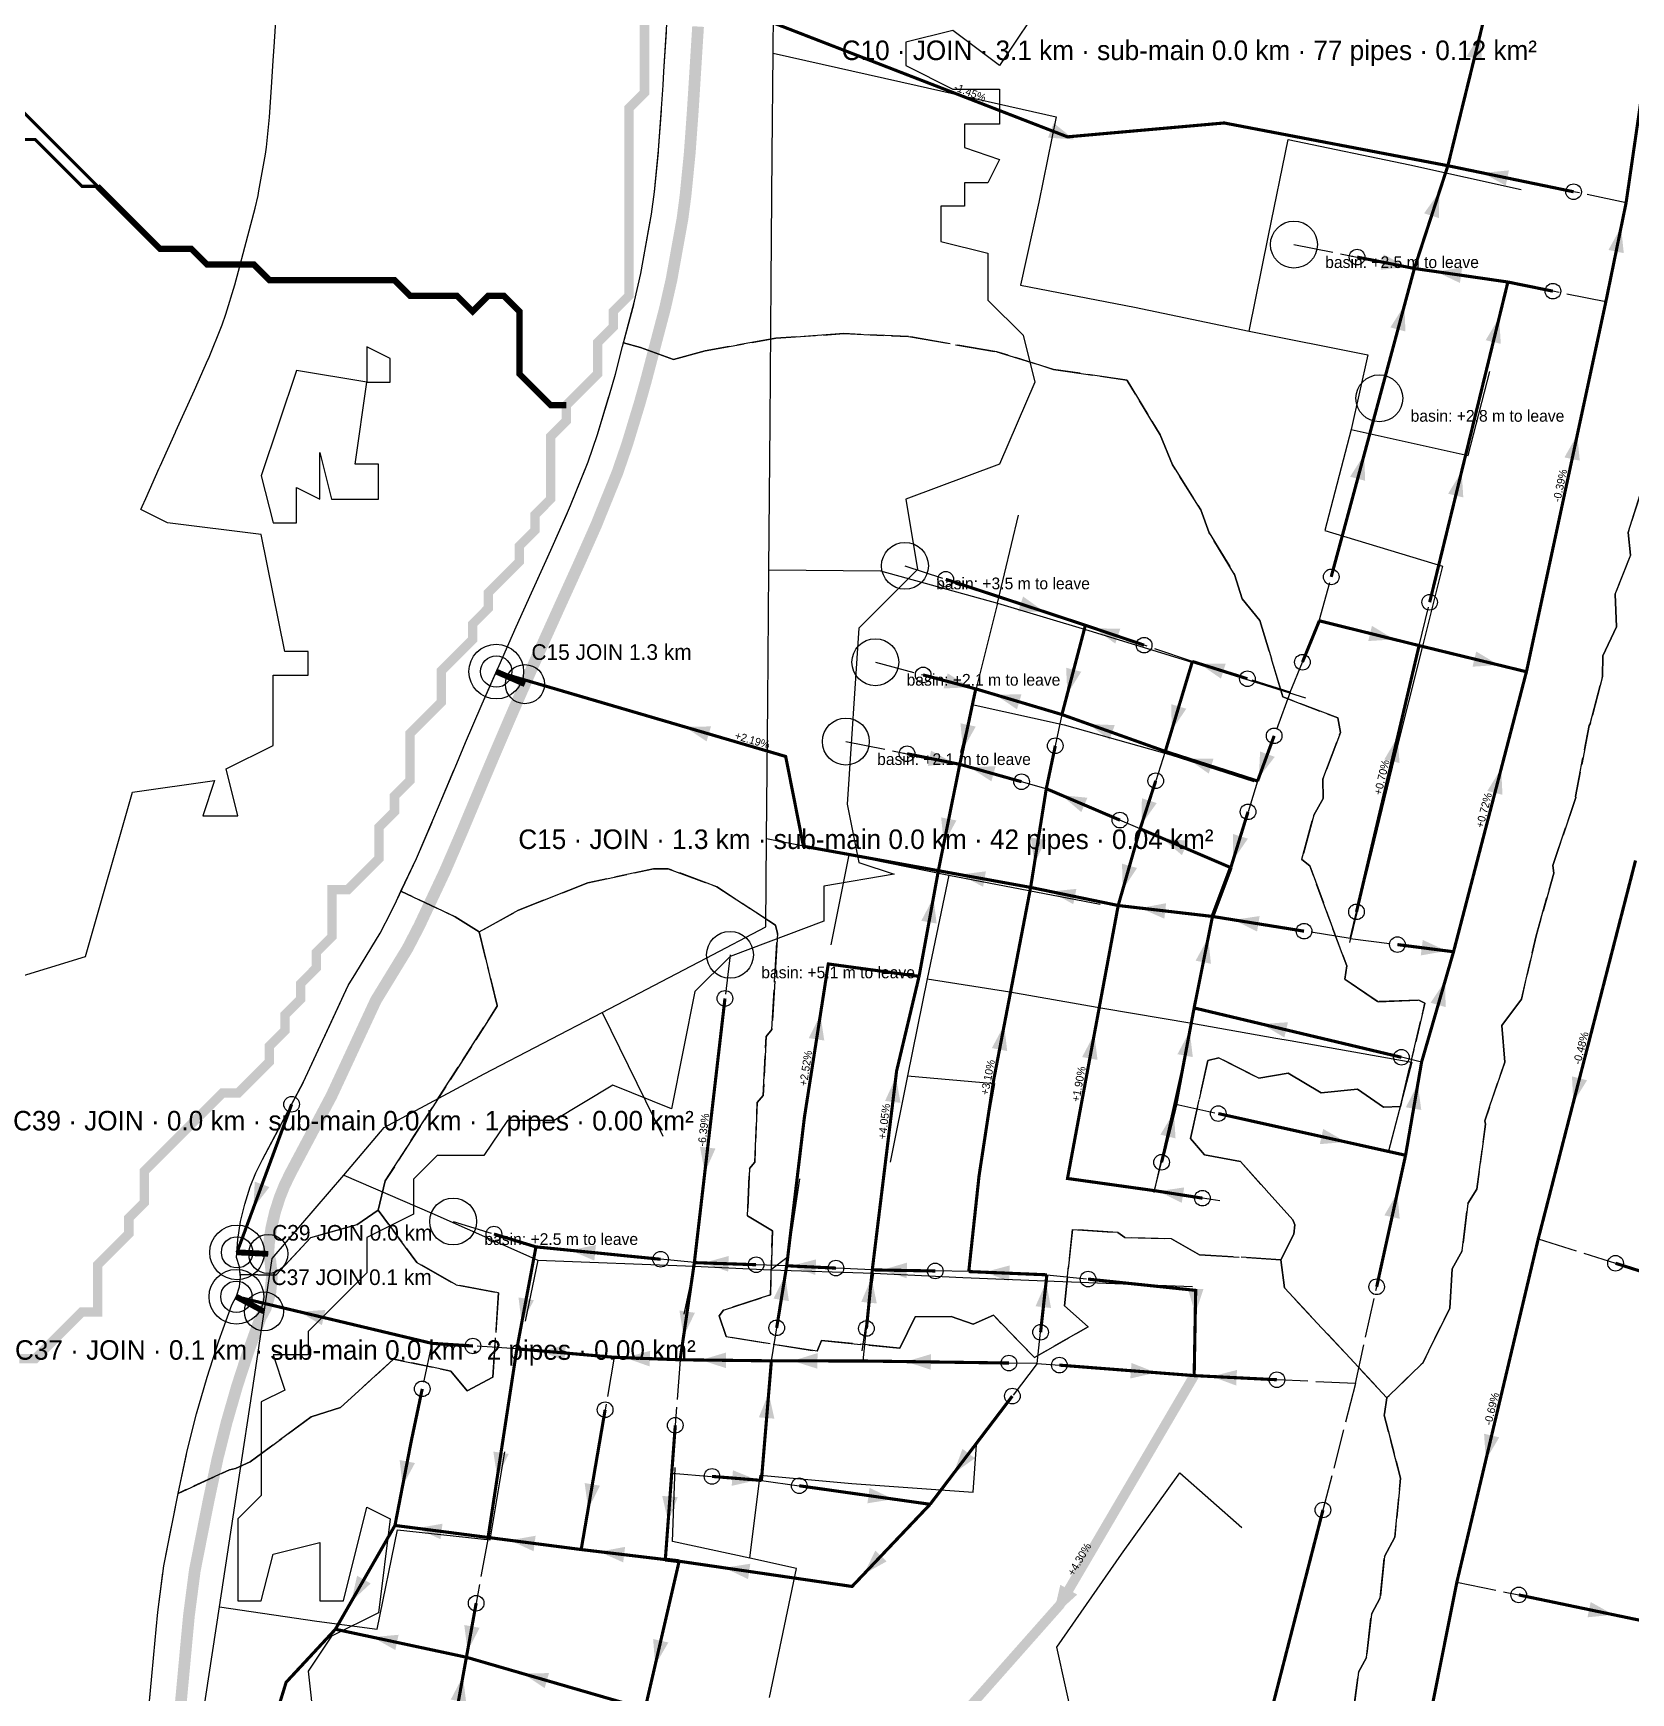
# Model space of a CAD drawing. Header units: metres. Extents: x 442821 to 452274, y 2561971 to 2571293.
# Drawn here: x 449895.4 to 450304.4, y 2568879.5 to 2569304.3 of the extents above; entities that cross this region are included whole.
import ezdxf
from ezdxf.enums import TextEntityAlignment as Align

# ---------------------------------------------------------------- set-up
doc = ezdxf.new("R2010")
doc.units = ezdxf.units.M
doc.header["$LTSCALE"] = 8
doc.linetypes.add('DASHDOT', pattern=[3.556, 2.54, -0.508, 0, -0.508])
doc.linetypes.add('DASHED', pattern=[1.524, 1.27, -0.254])
for name, color, linetype in [('A_ARROWS', 7, 'Continuous'), ('A_BASINS', 1, 'Continuous'), ('A_BUILT_2006', 252, 'Continuous'), ('A_CATCH_LABEL', 7, 'Continuous'), ('A_CATCHMENTS', 7, 'Continuous'), ('A_DROPPED', 1, 'Continuous'), ('A_ENVELOPE', 3, 'Continuous'), ('A_GRADIENT', 8, 'Continuous'), ('A_HEAD_GAP', 8, 'Continuous'), ('A_HEADS', 8, 'Continuous'), ('A_JOIN_LINK', 6, 'Continuous'), ('A_MAIN_PIPE', 5, 'Continuous'), ('A_OUTLET_LABEL', 7, 'Continuous'), ('A_OUTLETS', 7, 'Continuous'), ('A_STREAMS', 5, 'Continuous'), ('A_WADI', 4, 'Continuous')]:
    doc.layers.add(name, color=color, linetype=linetype)

msp = doc.modelspace()

# ---------------------------------------------------------------- linework, layer by layer
at = {"layer": 'A_ARROWS', "color": 3}
for points in [[(450265.87, 2569304.13), (450266.28, 2569297.44), (450262.4, 2569298.39)], [(450161.89, 2569277.12), (450155.2, 2569277.57), (450156.65, 2569281.3)], [(450266.53, 2569268.54), (450273.2, 2569269.2), (450272.39, 2569265.28)], [(450255.38, 2569263.67), (450255.29, 2569256.97), (450251.49, 2569258.21)], [(450301.92, 2569254.69), (450302.6, 2569248.02), (450298.68, 2569248.82)], [(450247.04, 2569244.47), (450240.38, 2569243.76), (450241.16, 2569247.68)], [(450254.6, 2569243.27), (450261.23, 2569244.34), (450260.65, 2569240.38)], [(450246.44, 2569234.66), (450246.71, 2569227.96), (450242.85, 2569229)], [(450270.7, 2569231.48), (450271.12, 2569224.79), (450267.24, 2569225.74)], [(450290.71, 2569201.57), (450291.33, 2569194.89), (450287.41, 2569195.73)], [(450236.14, 2569196.44), (450236.4, 2569189.74), (450232.54, 2569190.78)], [(450261.1, 2569192.18), (450261.52, 2569185.48), (450257.64, 2569186.43)], [(450243.87, 2569149.13), (450237.18, 2569148.73), (450238.14, 2569152.61)], [(450270.58, 2569142.59), (450263.89, 2569142.16), (450264.83, 2569146.05)], [(450244.71, 2569124.19), (450245.19, 2569117.5), (450241.3, 2569118.42)], [(450271.22, 2569116.06), (450271.55, 2569109.36), (450267.68, 2569110.37)], [(450257.23, 2569069.42), (450250.63, 2569068.24), (450251.14, 2569072.21)], [(450256.86, 2569061.73), (450257, 2569055.03), (450253.16, 2569056.14)], [(450249.87, 2569035.35), (450250.76, 2569028.7), (450246.82, 2569029.38)], [(450231.46, 2569020.5), (450224.78, 2569019.94), (450225.65, 2569023.84)], [(449951.78, 2569003.65), (449952.12, 2569010.35), (449955.88, 2569008.96)], [(450244.64, 2569007.54), (450245.22, 2569000.86), (450241.31, 2569001.72)]]:
    msp.add_solid(points, dxfattribs=at)
at = {"layer": 'A_ARROWS', "color": 1}
for points in [[(450154.27, 2569156.22), (450147.57, 2569156.32), (450148.82, 2569160.12)], [(450167, 2569152.01), (450173.7, 2569151.85), (450172.42, 2569148.06)], [(450160.15, 2569135.18), (450159.84, 2569141.88), (450163.71, 2569140.86)], [(450193.97, 2569142.92), (450200.68, 2569142.91), (450199.48, 2569139.1)], [(450135.18, 2569136.88), (450128.48, 2569136.59), (450129.51, 2569140.46)], [(450141.69, 2569134.99), (450148.4, 2569135.08), (450147.26, 2569131.25)], [(450186.85, 2569125.85), (450186.78, 2569132.55), (450190.61, 2569131.4)], [(450062.22, 2569126.75), (450068.92, 2569126.87), (450067.79, 2569123.03)], [(450133.42, 2569120.98), (450132.79, 2569127.66), (450136.7, 2569126.83)], [(450165.58, 2569127.48), (450172.28, 2569127.21), (450170.94, 2569123.44)], [(450131.13, 2569117.47), (450124.46, 2569116.76), (450125.25, 2569120.68)], [(450209.17, 2569113.76), (450209.5, 2569120.45), (450213.25, 2569119.08)], [(450135.08, 2569116.47), (450141.79, 2569116.66), (450140.7, 2569112.81)], [(450190.87, 2569118.66), (450197.57, 2569118.6), (450196.35, 2569114.79)], [(450158.62, 2569109.28), (450165.29, 2569108.61), (450163.72, 2569104.93)], [(450179.15, 2569101.78), (450179.23, 2569108.49), (450183.03, 2569107.25)], [(450128.53, 2569096.91), (450127.84, 2569103.58), (450131.76, 2569102.79)], [(450151.73, 2569091.82), (450150.75, 2569098.45), (450154.7, 2569097.82)], [(450184.39, 2569098.27), (450191.06, 2569097.59), (450189.49, 2569093.91)], [(450202.58, 2569092.62), (450202.56, 2569099.33), (450206.38, 2569098.15)], [(450132.64, 2569088.94), (450139.3, 2569089.77), (450138.58, 2569085.83)], [(450174.32, 2569085.04), (450174.15, 2569091.74), (450178, 2569090.64)], [(450155.8, 2569084.62), (450162.47, 2569085.28), (450161.67, 2569081.36)], [(450125.87, 2569083.06), (450126.69, 2569076.41), (450122.76, 2569077.12)], [(450178.85, 2569080.37), (450185.44, 2569081.62), (450184.98, 2569077.65)], [(450202.73, 2569077.36), (450209.37, 2569078.32), (450208.73, 2569074.37)], [(450196.21, 2569072.79), (450196.91, 2569066.12), (450192.99, 2569066.9)], [(450096.93, 2569053.1), (450097.92, 2569046.47), (450093.97, 2569047.08)], [(450143.99, 2569050.44), (450144.75, 2569043.78), (450140.82, 2569044.53)], [(450167.07, 2569048.16), (450167.87, 2569041.51), (450163.93, 2569042.24)], [(450191.49, 2569048.89), (450192.27, 2569042.23), (450188.34, 2569042.97)], [(450209.94, 2569050.68), (450216.63, 2569051.15), (450215.71, 2569047.26)], [(450116.25, 2569037.11), (450117.46, 2569030.51), (450113.49, 2569031)], [(450289.68, 2569030.6), (450289.34, 2569037.29), (450293.21, 2569036.3)], [(450187.45, 2569028.11), (450187.85, 2569021.42), (450183.97, 2569022.38)], [(450183.42, 2569007.89), (450190.06, 2569008.87), (450189.44, 2569004.92)], [(450089.34, 2568988.76), (450095.83, 2568990.45), (450095.64, 2568986.46)], [(450112.65, 2568987.72), (450119.09, 2568989.61), (450119.02, 2568985.61)], [(450138.91, 2568987.17), (450145.39, 2568988.9), (450145.23, 2568984.9)], [(450087.91, 2568986.41), (450088.87, 2568979.78), (450084.92, 2568980.41)], [(450110.01, 2568985.74), (450111.37, 2568979.17), (450107.39, 2568979.57)], [(450154.7, 2568984.59), (450155.99, 2568978.01), (450152.01, 2568978.45)], [(449963.54, 2568977.04), (449970.22, 2568977.5), (449969.3, 2568973.61)], [(450267.3, 2568939.13), (450266.83, 2568945.82), (450270.72, 2568944.9)], [(450299.99, 2568899.48), (450293.31, 2568898.84), (450294.13, 2568902.75)]]:
    msp.add_solid(points, dxfattribs=at)
at = {"layer": 'A_ARROWS', "color": 2}
for points in [[(450067.34, 2569012.7), (450066.09, 2569019.28), (450070.06, 2569018.82)], [(450032.9, 2568992.78), (450039.46, 2568994.13), (450039.07, 2568990.15)], [(450066.99, 2568989.54), (450073.45, 2568991.32), (450073.31, 2568987.32)], [(450020.44, 2568974.07), (450019.65, 2568980.72), (450023.59, 2568979.99)], [(450192.9, 2568976.51), (450191.01, 2568982.94), (450195.01, 2568982.87)], [(450061.9, 2568970.74), (450060.84, 2568977.36), (450064.8, 2568976.78)], [(450025.2, 2568967.04), (450031.75, 2568968.48), (450031.4, 2568964.49)], [(450046.88, 2568965.29), (450053.36, 2568967.04), (450053.2, 2568963.05)], [(450066.36, 2568964.69), (450072.79, 2568966.61), (450072.74, 2568962.61)], [(450089.79, 2568964.47), (450096.19, 2568966.46), (450096.18, 2568962.46)], [(450118.82, 2568964.29), (450125.24, 2568966.2), (450125.19, 2568962.2)], [(450182.81, 2568961.46), (450176.27, 2568959.96), (450176.58, 2568963.95)], [(450197.09, 2568960.47), (450203.58, 2568962.15), (450203.38, 2568958.16)], [(450083.69, 2568956.22), (450085.15, 2568949.68), (450081.17, 2568950.01)], [(450014.2, 2568934.63), (450013.19, 2568941.26), (450017.14, 2568940.66)], [(450131.02, 2568935.65), (450133.3, 2568941.96), (450136.48, 2568939.54)], [(449989.96, 2568932.43), (449989.21, 2568939.09), (449993.14, 2568938.33)], [(450037.47, 2568926.55), (450036.58, 2568933.2), (450040.52, 2568932.52)], [(450080.76, 2568933.96), (450074.22, 2568932.48), (450074.54, 2568936.47)], [(450057.95, 2568923.37), (450056.43, 2568929.9), (450060.42, 2568929.61)], [(450115.58, 2568929.09), (450108.96, 2568928.01), (450109.52, 2568931.97)], [(449993.58, 2568921.63), (450000.18, 2568922.79), (449999.67, 2568918.83)], [(450017.42, 2568918.55), (450024.02, 2568919.71), (450023.51, 2568915.74)], [(450040.33, 2568915.63), (450046.93, 2568916.86), (450046.45, 2568912.89)], [(450108.04, 2568909.89), (450111, 2568915.9), (450113.9, 2568913.15)], [(450072.37, 2568911.5), (450078.99, 2568912.55), (450078.41, 2568908.6)], [(449976.87, 2568902.94), (449978.32, 2568909.48), (449981.79, 2568907.49)], [(450156.47, 2568899), (450158.35, 2568907.16), (450162.67, 2568904.64)], [(449982.27, 2568893.75), (449988.94, 2568894.36), (449988.11, 2568890.45)], [(450006.59, 2568890.2), (450005.76, 2568896.86), (450009.7, 2568896.14)], [(450054.62, 2568886.59), (450054.11, 2568893.28), (450058.01, 2568892.38)], [(450005.41, 2568883.72), (450006.24, 2568877.06), (450002.3, 2568877.78)], [(450020.75, 2568884.42), (450027.45, 2568884.56), (450026.34, 2568880.72)]]:
    msp.add_solid(points, dxfattribs=at)
at = {"layer": 'A_BASINS', "color": 1}
for centre in [(450218.16, 2569250.2), (450240.03, 2569210.86), (450118.57, 2569167.97), (450111, 2569143.3), (450103.45, 2569122.99), (450073.79, 2569068.41), (450002.9, 2569000.14)]:
    msp.add_circle(centre, 6, dxfattribs=at)
at = {"layer": 'A_BUILT_2006', "color": 252}
for points in [[(450084.82, 2569299.19), (450085, 2569320.81)], [(450084.61, 2569273.26), (450084.82, 2569299.19)], [(450084.82, 2569299.19), (450121.74, 2569290.94)], [(450121.74, 2569290.94), (450157.28, 2569282.86)], [(450157.28, 2569282.86), (450152.84, 2569261.02)], [(450211.68, 2569252.53), (450216.71, 2569277.13)], [(450216.71, 2569277.13), (450247.87, 2569270.64)], [(450084.33, 2569240.57), (450084.61, 2569273.26)], [(450247.87, 2569270.64), (450276.3, 2569264.28)], [(450152.84, 2569261.02), (450148.17, 2569239.82)], [(450206.7, 2569228.06), (450211.68, 2569252.53)], [(450084.04, 2569204.72), (450084.33, 2569240.57)], [(450148.17, 2569239.82), (450177.34, 2569234.17)], [(450177.34, 2569234.17), (450206.7, 2569228.06)], [(450206.7, 2569228.06), (450237.06, 2569221.97)], [(450237.06, 2569221.97), (450232.83, 2569202.83)], [(450262.79, 2569196.24), (450268.31, 2569217.71)], [(450083.72, 2569166.92), (450084.04, 2569204.72)], [(450232.83, 2569202.83), (450226.07, 2569177.03)], [(450232.83, 2569202.83), (450262.79, 2569196.24)], [(450142.31, 2569158.46), (450147.63, 2569180.93)], [(450226.07, 2569177.03), (450256.17, 2569167.93)], [(450083.44, 2569133.15), (450083.72, 2569166.92)], [(450083.72, 2569166.92), (450112.3, 2569166.69)], [(450112.3, 2569166.69), (450142.31, 2569158.46)], [(450256.17, 2569167.93), (450250.99, 2569147.1)], [(450142.31, 2569158.46), (450135.76, 2569132.46)], [(450142.31, 2569158.46), (450165.66, 2569151.44)], [(450165.66, 2569151.44), (450189.51, 2569144.09)], [(450250.99, 2569147.1), (450243.88, 2569118.93)], [(450189.51, 2569144.09), (450221.13, 2569134.18)], [(450083.15, 2569098.15), (450083.44, 2569133.15)], [(450135.76, 2569132.46), (450132.76, 2569120.19)], [(450135.76, 2569132.46), (450159.36, 2569127.29)], [(450159.36, 2569127.29), (450186.62, 2569119.62)], [(450186.62, 2569119.62), (450207.92, 2569112.75)], [(450243.88, 2569118.93), (450238.2, 2569095.3)], [(450082.96, 2569075.55), (450083.15, 2569098.15)], [(450083.15, 2569098.15), (450104.21, 2569093.99)], [(450104.21, 2569093.99), (450099.61, 2569070.95)], [(450104.21, 2569093.99), (450129.77, 2569088.83)], [(450238.2, 2569095.3), (450232.35, 2569071.56)], [(450129.77, 2569088.83), (450124.25, 2569062.27)], [(450129.77, 2569088.83), (450168.57, 2569081.38)], [(450067.67, 2569067.54), (450082.96, 2569075.55)], [(450041.09, 2569053.62), (450067.67, 2569067.54)], [(450124.25, 2569062.27), (450119.24, 2569037.45)], [(450124.25, 2569062.27), (450145.45, 2569058.89)], [(450145.45, 2569058.89), (450169.21, 2569054.78)], [(450010.83, 2569037.91), (450041.09, 2569053.62)], [(450041.09, 2569053.62), (450056.55, 2569022.03)], [(450169.21, 2569054.78), (450192.05, 2569050.91)], [(450192.05, 2569050.91), (450187.12, 2569029.03)], [(450192.05, 2569050.91), (450213.51, 2569047.08), (450217.2, 2569046.44)], [(450217.2, 2569046.44), (450248.32, 2569040.97)], [(450248.32, 2569040.97), (450242.35, 2569018.13)], [(449985.29, 2569024.17), (450010.83, 2569037.91)], [(450119.24, 2569037.45), (450114.79, 2569015.3)], [(450119.24, 2569037.45), (450141.52, 2569035.46)], [(450141.52, 2569035.46), (450137.63, 2569013.58)], [(450187.12, 2569029.03), (450182.32, 2569007.56)], [(449974.89, 2569012.01), (449985.29, 2569024.17)], [(449956.61, 2568990.64), (449974.89, 2569012.01)], [(449974.89, 2569012.01), (449997.41, 2569002.25)], [(450088.7, 2568991.21), (450091.64, 2569011.07)], [(449997.41, 2569002.25), (450024.63, 2568990.29)], [(449952.11, 2568960.98), (449956.61, 2568990.64)], [(450024.63, 2568990.29), (450021.37, 2568974.6)], [(450024.63, 2568990.29), (450064.6, 2568988.7)], [(450064.6, 2568988.7), (450061.94, 2568976.41)], [(450064.6, 2568988.7), (450084.17, 2568987.76)], [(450084.17, 2568987.76), (450088.7, 2568991.21)], [(450084.17, 2568987.76), (450110.5, 2568986.88)], [(450110.5, 2568986.88), (450107.57, 2568967.07)], [(450110.5, 2568986.88), (450133.42, 2568985.85)], [(450133.42, 2568985.85), (450154.54, 2568984.96)], [(450154.54, 2568984.96), (450192.22, 2568983.54)], [(449947.61, 2568931.32), (449952.11, 2568960.98)], [(450012.39, 2568918.65), (450016.18, 2568941.15)], [(450136.03, 2568930.89), (450136.92, 2568942.96)], [(450059.03, 2568918.27), (450059.77, 2568937.15)], [(450078.88, 2568913.94), (450081.49, 2568935.21)], [(450081.49, 2568935.21), (450105.01, 2568933.12)], [(450105.01, 2568933.12), (450136.03, 2568930.89)], [(450174.04, 2568915.03), (450188.99, 2568935.78)], [(450188.99, 2568935.78), (450204.85, 2568921.78)], [(449943.09, 2568901.51), (449947.61, 2568931.32)], [(449983.49, 2568895.8), (449988.64, 2568921.2)], [(449988.64, 2568921.2), (450012.39, 2568918.65)], [(450078.88, 2568913.94), (450059.03, 2568918.27)], [(450090.78, 2568911.35), (450078.88, 2568913.94)], [(450083.94, 2568878.29), (450090.78, 2568911.35)], [(450157.47, 2568891.16), (450174.04, 2568915.03)], [(449937.84, 2568866.9), (449943.09, 2568901.51)], [(449943.09, 2568901.51), (449967.97, 2568897.82)], [(449967.97, 2568897.82), (449983.49, 2568895.8)], [(450162.04, 2568870.39), (450157.47, 2568891.16)]]:
    msp.add_lwpolyline(points, dxfattribs=at)
at = {"layer": 'A_CATCHMENTS', "color": 3, "linetype": 'DASHED'}
msp.add_lwpolyline([(450307.75, 2569189.02), (450303.69, 2569176.54), (450304.33, 2569170.69), (450300.38, 2569160.74), (450300.75, 2569152.4), (450297.24, 2569144.91), (450297.12, 2569139.61), (450294.04, 2569127.51), (450293.74, 2569127.11), (450290.25, 2569108.89), (450290.3, 2569108.7), (450284.46, 2569091.26), (450284.71, 2569089.32), (450280.17, 2569073.29), (450280.15, 2569073.25), (450276.38, 2569057.06), (450271.41, 2569050.29), (450272.12, 2569040.96), (450267.02, 2569025.89), (450267.24, 2569025.02), (450264.97, 2569008.4), (450262.69, 2569004.77), (450261.24, 2568992.64), (450258.65, 2568988.01), (450258.03, 2568977.93), (450251.21, 2568964.08), (450241.95, 2568955.01), (450215.75, 2568983.16), (450214.78, 2568990.35), (450218.12, 2568996.91), (450218.41, 2568999.33), (450217.9, 2569000.6), (450204.44, 2569015.5), (450195.23, 2569017.23), (450191.68, 2569021.37), (450196.14, 2569041.39), (450198.91, 2569042.03), (450209.19, 2569036.84), (450216.67, 2569038.11), (450225.13, 2569033.07), (450234.39, 2569034.06), (450241.09, 2569029.42), (450245.4, 2569029.61), (450251.69, 2569056), (450250.12, 2569056.78), (450239.71, 2569056.41), (450231.17, 2569062.18), (450231.66, 2569065.55), (450222.22, 2569091.21), (450220.21, 2569092.8), (450220.2, 2569092.92), (450223.22, 2569104.12), (450225.61, 2569108.39), (450225.52, 2569113.33), (450230.04, 2569125.33), (450229.37, 2569129.03), (450215.32, 2569134.42), (450209.45, 2569153.94), (450204.93, 2569159.56), (450202.94, 2569165.79), (450196.44, 2569176.46), (450194.29, 2569182.33), (450187.06, 2569193.83), (450183.91, 2569201.48), (450175.49, 2569215.44), (450175.47, 2569215.5), (450156.61, 2569218.25), (450142.13, 2569222.74), (450119.5, 2569226.66), (450102.91, 2569227.42), (450085.56, 2569226.21), (450067.45, 2569223.01), (450059.28, 2569220.78), (450050.9, 2569223.88), (450046.55, 2569225.07), (450046.55, 2569225.07), (450049.35, 2569235.7), (450050.96, 2569242.78), (450051.57, 2569246.16), (450053.71, 2569257.97), (450054.46, 2569263.73), (450055.51, 2569274.35), (450056.28, 2569285.03), (450056.65, 2569291), (450056.87, 2569294.53), (450057.63, 2569306.5)], dxfattribs=at)
at = {"layer": 'A_CATCHMENTS', "color": 1, "linetype": 'DASHED'}
for points in [[(450096.14, 2568966.92), (450072.77, 2568970.68), (450071.01, 2568975.99), (450072.16, 2568977.44), (450084.12, 2568981.34), (450084.68, 2568997.76), (450078.29, 2569001.57), (450078.76, 2569013.69), (450080.11, 2569015.33), (450080.78, 2569030.58), (450082.28, 2569032.4), (450083.03, 2569047.46), (450084.51, 2569049.27), (450085.92, 2569073.87), (450085.4, 2569076.01), (450070.43, 2569085.82), (450057.94, 2569090.45), (450054.16, 2569090.41), (450037.4, 2569086.83), (450019.63, 2569079.84), (450009.56, 2569074.25), (450003.41, 2569078.12), (449989.55, 2569084.67), (449993.5, 2569093.08), (449997.75, 2569102.89), (449999.17, 2569106.29), (450003.81, 2569117.35), (450006.09, 2569122.73), (450010.34, 2569132.63), (450014.65, 2569142.5), (450015.59, 2569144.61), (450019.03, 2569152.35), (450022.95, 2569161.04), (450027.91, 2569171.95), (450032.2, 2569181.63), (450032.94, 2569183.45), (450037.44, 2569194.57), (450039.85, 2569201.56), (450042.95, 2569211.77), (450044.44, 2569217.06), (450046.3, 2569224.09), (450046.55, 2569225.07), (450050.9, 2569223.88), (450059.28, 2569220.78), (450067.45, 2569223.01), (450085.56, 2569226.21), (450102.91, 2569227.42), (450119.5, 2569226.66), (450142.13, 2569222.74), (450156.61, 2569218.25), (450175.47, 2569215.5), (450175.49, 2569215.44), (450183.91, 2569201.48), (450187.06, 2569193.83), (450194.29, 2569182.33), (450196.44, 2569176.46), (450202.94, 2569165.79), (450204.93, 2569159.56), (450209.45, 2569153.94), (450215.32, 2569134.42), (450229.37, 2569129.03), (450230.04, 2569125.33), (450225.52, 2569113.33), (450225.61, 2569108.39), (450223.22, 2569104.12), (450220.2, 2569092.92), (450220.21, 2569092.8), (450222.22, 2569091.21), (450231.66, 2569065.55), (450231.17, 2569062.18), (450239.71, 2569056.41), (450250.12, 2569056.78), (450251.69, 2569056), (450245.4, 2569029.61), (450241.09, 2569029.42), (450234.39, 2569034.06), (450225.13, 2569033.07), (450216.67, 2569038.11), (450209.19, 2569036.84), (450198.91, 2569042.03), (450196.14, 2569041.39), (450191.68, 2569021.37), (450195.23, 2569017.23), (450204.44, 2569015.5), (450217.9, 2569000.6), (450218.41, 2568999.33), (450218.12, 2568996.91), (450214.78, 2568990.35), (450193.96, 2568991.65), (450186.82, 2568995.74), (450174.86, 2568996.04), (450173.11, 2568997.36), (450161.45, 2568998.11), (450159.4, 2568978.56), (450165.45, 2568973.17), (450151.72, 2568965.3), (450141.21, 2568976.13), (450136.01, 2568973.85), (450130.42, 2568975.87), (450121.15, 2568975.78), (450117.27, 2568967.71), (450097.21, 2568969.7), (450096.14, 2568966.92)], [(449966.47, 2568996.04), (449978.24, 2568999.31), (449983.72, 2569003.05), (449993.58, 2568989.67), (450003.69, 2568983.92), (450014.49, 2568981.89), (450013.1, 2568960.26), (450006.54, 2568956.83), (450002.28, 2568961.86), (449987.68, 2568964.93), (449974.07, 2568952.54), (449966.52, 2568950.11), (449950.91, 2568938.61), (449947.15, 2568936.96), (449945.67, 2568936.6), (449932.51, 2568930.56), (449934.83, 2568941.41), (449937.22, 2568950.89), (449939.16, 2568957.63), (449939.92, 2568960.29), (449942.95, 2568969.59), (449946.28, 2568978.78), (449947.48, 2568981.02), (449948.22, 2568983.46), (449948.47, 2568985.99), (449948.41, 2568986.55), (449957.54, 2568986.42), (449966.47, 2568996.04)]]:
    msp.add_lwpolyline(points, close=True, dxfattribs=at)
msp.add_lwpolyline([(450233.18, 2568873.27), (450234.67, 2568884.81), (450236.73, 2568888.53), (450237.99, 2568899.62), (450240.27, 2568903.8), (450241.31, 2568914.43), (450243.97, 2568919.38), (450245.48, 2568934.49), (450241.24, 2568950.6), (450241.38, 2568950.93), (450241.95, 2568955.01), (450251.21, 2568964.08), (450258.03, 2568977.93), (450258.65, 2568988.01), (450261.24, 2568992.64), (450262.69, 2569004.77), (450264.97, 2569008.4), (450267.24, 2569025.02), (450267.02, 2569025.89), (450272.12, 2569040.96), (450271.41, 2569050.29), (450276.38, 2569057.06), (450280.15, 2569073.25), (450280.17, 2569073.29), (450284.71, 2569089.32), (450284.46, 2569091.26), (450290.3, 2569108.7), (450290.25, 2569108.89), (450293.74, 2569127.11), (450294.04, 2569127.51), (450297.12, 2569139.61), (450297.24, 2569144.91), (450300.75, 2569152.4), (450300.38, 2569160.74), (450304.33, 2569170.69), (450303.69, 2569176.54), (450307.75, 2569189.02)], dxfattribs=at)
at = {"layer": 'A_CATCHMENTS', "color": 2, "linetype": 'DASHED'}
msp.add_lwpolyline([(449924.69, 2568871.85), (449925.8, 2568883.8), (449926.65, 2568892.98), (449926.9, 2568895.74), (449927.31, 2568900.15), (449928.86, 2568912.05), (449932.42, 2568930.12), (449932.51, 2568930.56), (449945.67, 2568936.6), (449947.15, 2568936.96), (449950.91, 2568938.61), (449966.52, 2568950.11), (449974.07, 2568952.54), (449987.68, 2568964.93), (450002.28, 2568961.86), (450006.54, 2568956.83), (450013.1, 2568960.26), (450014.49, 2568981.89), (450003.69, 2568983.92), (449993.58, 2568989.67), (449983.72, 2569003.05), (449985.53, 2569010.53), (450014.18, 2569055.23), (450014.16, 2569055.44), (450009.56, 2569074.25), (450019.63, 2569079.84), (450037.4, 2569086.83), (450054.16, 2569090.41), (450057.94, 2569090.45), (450070.43, 2569085.82), (450085.4, 2569076.01), (450085.92, 2569073.87), (450084.51, 2569049.27), (450083.03, 2569047.46), (450082.28, 2569032.4), (450080.78, 2569030.58), (450080.11, 2569015.33), (450078.76, 2569013.69), (450078.29, 2569001.57), (450084.68, 2568997.76), (450084.12, 2568981.34), (450072.16, 2568977.44), (450071.01, 2568975.99), (450072.77, 2568970.68), (450096.14, 2568966.92), (450097.21, 2568969.7), (450117.27, 2568967.71), (450121.15, 2568975.78), (450130.42, 2568975.87), (450136.01, 2568973.85), (450141.21, 2568976.13), (450151.72, 2568965.3), (450165.45, 2568973.17), (450159.4, 2568978.56), (450161.45, 2568998.11), (450173.11, 2568997.36), (450174.86, 2568996.04), (450186.82, 2568995.74), (450193.96, 2568991.65), (450214.78, 2568990.35), (450215.75, 2568983.16), (450241.95, 2568955.01), (450241.38, 2568950.93), (450241.24, 2568950.6), (450245.48, 2568934.49), (450243.97, 2568919.38), (450241.31, 2568914.43), (450240.27, 2568903.8), (450237.99, 2568899.62), (450236.73, 2568888.53), (450234.67, 2568884.81), (450233.18, 2568873.27)], dxfattribs=at)
at = {"layer": 'A_CATCHMENTS', "color": 3, "linetype": 'DASHED'}
msp.add_lwpolyline([(450003.41, 2569078.12), (450009.56, 2569074.25), (450014.16, 2569055.44), (450014.18, 2569055.23), (449985.53, 2569010.53), (449983.72, 2569003.05), (449978.24, 2568999.31), (449966.47, 2568996.04), (449957.54, 2568986.42), (449948.41, 2568986.55), (449948.22, 2568988.52), (449947.48, 2568990.96), (449947.82, 2568995.55), (449948.51, 2569000.11), (449949.57, 2569004.6), (449950.97, 2569008.99), (449952.41, 2569012.57), (449954.08, 2569016.04), (449964.6, 2569035.87), (449976.05, 2569060.53), (449977.99, 2569063.7), (449984.24, 2569073.94), (449987.08, 2569079.4), (449988.4, 2569082.22), (449989.55, 2569084.67), (450003.41, 2569078.12)], close=True, dxfattribs=at)
at = {"layer": 'A_DROPPED', "color": 1, "const_width": 1}
for points in [[(450201.99, 2569090.73), (450197.3, 2569078.23)], [(450057.23, 2568913.61), (450060.76, 2568913.19)]]:
    msp.add_lwpolyline(points, dxfattribs=at)
at = {"layer": 'A_ENVELOPE', "color": 3}
msp.add_lwpolyline([(449924.69, 2568871.85), (449925.8, 2568883.8), (449926.65, 2568892.98), (449926.9, 2568895.74), (449927.31, 2568900.15), (449928.86, 2568912.05), (449932.42, 2568930.12), (449934.83, 2568941.41), (449937.22, 2568950.89), (449939.16, 2568957.63), (449939.92, 2568960.29), (449942.95, 2568969.59), (449946.28, 2568978.78), (449947.48, 2568981.02), (449948.22, 2568983.46), (449948.47, 2568985.99), (449948.22, 2568988.52), (449947.48, 2568990.96), (449947.82, 2568995.55), (449948.51, 2569000.11), (449949.57, 2569004.6), (449950.97, 2569008.99), (449952.41, 2569012.57), (449954.08, 2569016.04), (449964.6, 2569035.87), (449976.05, 2569060.53), (449977.99, 2569063.7), (449984.24, 2569073.94), (449987.08, 2569079.4), (449988.4, 2569082.22), (449993.5, 2569093.08), (449997.75, 2569102.89), (449999.17, 2569106.29), (450003.81, 2569117.35), (450006.09, 2569122.73), (450010.34, 2569132.63), (450014.65, 2569142.5), (450015.59, 2569144.61), (450019.03, 2569152.35), (450022.95, 2569161.04), (450027.91, 2569171.95), (450032.2, 2569181.63), (450032.94, 2569183.45), (450037.44, 2569194.57), (450039.85, 2569201.56), (450042.95, 2569211.77), (450044.44, 2569217.06), (450046.3, 2569224.09), (450049.35, 2569235.7), (450050.96, 2569242.78), (450051.57, 2569246.16), (450053.71, 2569257.97), (450054.46, 2569263.73), (450055.51, 2569274.35), (450056.28, 2569285.03), (450056.65, 2569291), (450056.87, 2569294.53), (450057.63, 2569306.5)], dxfattribs=at)
at = {"layer": 'A_HEAD_GAP', "color": 8, "linetype": 'DASHED'}
for points in [[(450303.2, 2569260.93), (450289.76, 2569263.72)], [(450218.16, 2569250.2), (450234.32, 2569247)], [(450298, 2569235.52), (450284.45, 2569238.28)], [(450118.57, 2569167.97), (450129.02, 2569164.53)], [(450224.66, 2569153.9), (450227.7, 2569165.15)], [(450250.2, 2569147.56), (450252.91, 2569158.65)], [(450192.16, 2569143.49), (450179.81, 2569147.67)], [(450111, 2569143.3), (450123.24, 2569140.05)], [(450217.2, 2569135.64), (450220.34, 2569143.31)], [(450217.2, 2569135.64), (450206.24, 2569139.07)], [(450217.2, 2569135.64), (450213.1, 2569124.46)], [(450158.76, 2569129.91), (450157.07, 2569121.92)], [(450103.45, 2569122.99), (450119.11, 2569119.87)], [(450185.23, 2569120.47), (450182.78, 2569112.95)], [(450154.76, 2569110.93), (450148.43, 2569112.71)], [(450208.85, 2569112.88), (450206.41, 2569105.01)], [(450178.79, 2569100.67), (450173.62, 2569102.88)], [(450232.58, 2569072.57), (450234.18, 2569079.41)], [(450232.58, 2569072.57), (450220.75, 2569074.46)], [(450232.58, 2569072.57), (450244.64, 2569071.03)], [(450073.79, 2569068.41), (450072.5, 2569057.24)], [(450250.84, 2569040.95), (450245.67, 2569042.18)], [(450187.96, 2569030.19), (450198.79, 2569027.77)], [(450182.48, 2569008.04), (450184.27, 2569015.3)], [(450199.19, 2569005.42), (450194.72, 2569006.12)], [(450002.9, 2569000.14), (450013.36, 2568996.94)], [(450280.72, 2568995.75), (450300.49, 2568989.46)], [(450064.66, 2568989.62), (450056.03, 2568990.48)], [(450088.3, 2568988.82), (450080.47, 2568989.08)], [(450110.21, 2568987.76), (450100.9, 2568988.21)], [(450134.91, 2568987.33), (450126.32, 2568987.48)], [(450154.91, 2568986.5), (450165.45, 2568985.4)], [(450233.9, 2568958.64), (450239.34, 2568983.43)], [(450084.38, 2568964.48), (450085.74, 2568972.93)], [(450107.9, 2568964.44), (450108.72, 2568972.76)], [(450152.42, 2568963.82), (450153.3, 2568971.79)], [(449997.45, 2568968.96), (449995, 2568957.31)], [(450019.22, 2568967.56), (450007.97, 2568968.28)], [(450044.12, 2568965.39), (450041.82, 2568951.96)], [(450061.02, 2568964.75), (450059.78, 2568947.98)], [(450152.42, 2568963.82), (450145.2, 2568963.92)], [(450152.42, 2568963.82), (450146.07, 2568955.46)], [(450152.42, 2568963.82), (450158.11, 2568963.38)], [(450233.9, 2568958.64), (450213.79, 2568959.64)], [(450233.9, 2568958.64), (450225.59, 2568926.3)], [(450058.91, 2568935.72), (450069.18, 2568934.9)], [(450081.83, 2568933.88), (450091.52, 2568932.5)], [(450011.85, 2568919.27), (450008.8, 2568902.44)], [(450259.88, 2568907.87), (450275.72, 2568904.56)]]:
    msp.add_lwpolyline(points, dxfattribs=at)
at = {"layer": 'A_HEADS', "color": 3}
for centre in [(450289.76, 2569263.72), (450234.32, 2569247), (450284.45, 2569238.28), (450227.7, 2569165.15), (450252.91, 2569158.65), (450220.34, 2569143.31), (450234.18, 2569079.41), (450244.64, 2569071.03), (449961.56, 2569030.14), (450198.79, 2569027.77), (450239.34, 2568983.43)]:
    msp.add_circle(centre, 2, dxfattribs=at)
at = {"layer": 'A_HEADS', "color": 1}
for centre in [(450129.02, 2569164.53), (450179.81, 2569147.67), (450123.24, 2569140.05), (450206.24, 2569139.07), (450157.07, 2569121.92), (450213.1, 2569124.46), (450119.11, 2569119.87), (450148.43, 2569112.71), (450182.78, 2569112.95), (450206.41, 2569105.01), (450173.62, 2569102.88), (450220.75, 2569074.46), (450245.67, 2569042.18), (450184.27, 2569015.3), (450194.72, 2569006.12), (450100.9, 2568988.21), (450126.32, 2568987.48), (450300.49, 2568989.46), (450085.74, 2568972.93), (450108.72, 2568972.76), (450153.3, 2568971.79), (450007.97, 2568968.28), (450275.72, 2568904.56)]:
    msp.add_circle(centre, 2, dxfattribs=at)
at = {"layer": 'A_HEADS', "color": 2}
for centre in [(450072.5, 2569057.24), (450013.36, 2568996.94), (450056.03, 2568990.48), (450080.47, 2568989.08), (450165.45, 2568985.4), (450145.2, 2568963.92), (450158.11, 2568963.38), (449995, 2568957.31), (450213.79, 2568959.64), (450041.82, 2568951.96), (450146.07, 2568955.46), (450059.78, 2568947.98), (450069.18, 2568934.9), (450091.52, 2568932.5), (450225.59, 2568926.3), (450008.8, 2568902.44)]:
    msp.add_circle(centre, 2, dxfattribs=at)
at = {"layer": 'A_JOIN_LINK', "color": 6, "const_width": 1.5}
for points in [[(450013.95, 2569140.9), (450021.28, 2569137.69)], [(449947.58, 2568992.25), (449955.57, 2568991.86)], [(449947.41, 2568980.89), (449954.47, 2568977.12)]]:
    msp.add_lwpolyline(points, dxfattribs=at)
at = {"layer": 'A_JOIN_LINK', "color": 6}
for centre in [(450021.28, 2569137.69), (449955.57, 2568991.86), (449954.47, 2568977.12)]:
    msp.add_circle(centre, 5, dxfattribs=at)
at = {"layer": 'A_MAIN_PIPE', "color": 5, "const_width": 3}
msp.add_lwpolyline([(450065.61, 2569306.01), (450064.86, 2569294.02), (450064.64, 2569290.5), (450064.26, 2569284.49), (450063.48, 2569273.67), (450062.41, 2569262.82), (450061.61, 2569256.74), (450059.44, 2569244.74), (450058.8, 2569241.18), (450057.12, 2569233.79), (450054.03, 2569222.05), (450052.16, 2569214.95), (450050.63, 2569209.52), (450047.46, 2569199.09), (450044.94, 2569191.77), (450040.35, 2569180.45), (450039.57, 2569178.51), (450035.19, 2569168.64), (450030.24, 2569157.74), (450026.33, 2569149.08), (450022.9, 2569141.36), (450021.97, 2569139.28), (450017.68, 2569129.45), (450013.45, 2569119.59), (450011.19, 2569114.25), (450006.55, 2569103.19), (450005.11, 2569099.76), (450000.8, 2569089.79), (449995.64, 2569078.82), (449994.25, 2569075.86), (449991.22, 2569070.01), (449984.82, 2569059.53), (449983.12, 2569056.75), (449971.76, 2569032.3), (449961.22, 2569012.43), (449959.73, 2569009.34), (449958.5, 2569006.28), (449957.28, 2569002.46), (449956.38, 2568998.59), (449955.77, 2568994.66), (449955.57, 2568991.86), (449956.1, 2568990.09), (449956.51, 2568985.99), (449956.1, 2568981.89), (449954.91, 2568977.94), (449954.54, 2568977.25), (449953.61, 2568975.51), (449950.61, 2568967.26), (449950.51, 2568966.98), (449947.57, 2568957.94), (449946.85, 2568955.42), (449944.94, 2568948.81), (449942.62, 2568939.6), (449940.26, 2568928.52), (449936.76, 2568910.76), (449935.27, 2568899.26), (449934.87, 2568895.01), (449934.61, 2568892.24), (449933.76, 2568883.06), (449932.65, 2568871.11)], dxfattribs=at)
at = {"layer": 'A_OUTLETS', "color": 5}
for centre, radius in [((450013.95, 2569140.9), 7), ((450013.95, 2569140.9), 4), ((449947.58, 2568992.25), 7), ((449947.58, 2568992.25), 4), ((449947.41, 2568980.89), 7), ((449947.41, 2568980.89), 4)]:
    msp.add_circle(centre, radius, dxfattribs=at)
at = {"layer": 'A_SECONDARY_HEADER', "color": 2, "const_width": 2.5}
msp.add_lwpolyline([(450192.62, 2568960.7), (450158.2, 2568901.96), (450129.84, 2568869.94)], dxfattribs=at)
at = {"layer": 'A_SECONDARY_MAIN', "color": 3, "linetype": 'DASHDOT', "const_width": 0.8}
for points in [[(450061.44, 2569361.14), (450058.29, 2569317.23), (450160.19, 2569277.78), (450200.31, 2569281.33), (450257.57, 2569270.39)], [(450257.57, 2569270.39), (450269.81, 2569320.15)], [(450303.2, 2569260.93), (450311.32, 2569316.91)], [(450248.99, 2569244.09), (450257.57, 2569270.39)], [(450298, 2569235.52), (450303.2, 2569260.93)], [(450234.32, 2569247), (450248.99, 2569244.09)], [(450240.03, 2569210.86), (450248.99, 2569244.09)], [(450264.98, 2569208.05), (450272.93, 2569240.62)], [(450277.68, 2569140.86), (450298, 2569235.52)]]:
    msp.add_lwpolyline(points, dxfattribs=at)
at = {"layer": 'A_SECONDARY_MAIN', "color": 3, "const_width": 0.8}
for points in [[(450272.93, 2569240.62), (450248.99, 2569244.09)], [(450259.02, 2569069.19), (450277.68, 2569140.86)], [(450246.74, 2569017.1), (450250.84, 2569040.95)]]:
    msp.add_lwpolyline(points, dxfattribs=at)
at = {"layer": 'A_SECONDARY_MAIN', "color": 1, "linetype": 'DASHDOT', "const_width": 0.8}
for points in [[(450129.02, 2569164.53), (450164.77, 2569152.76)], [(450164.77, 2569152.76), (450158.76, 2569129.91)], [(450192.16, 2569143.49), (450185.23, 2569120.47)], [(450123.24, 2569140.05), (450136.7, 2569136.48)], [(450119.11, 2569119.87), (450132.61, 2569117.17)], [(450305.61, 2569092.55), (450280.72, 2568995.75)], [(450280.72, 2568995.75), (450259.88, 2568907.87)]]:
    msp.add_lwpolyline(points, dxfattribs=at)
at = {"layer": 'A_SECONDARY_MAIN', "color": 3, "linetype": 'DASHED', "const_width": 0.8}
for points in [[(450224.66, 2569153.9), (450250.2, 2569147.56)], [(450250.2, 2569147.56), (450277.68, 2569140.86)], [(450244.64, 2569071.03), (450259.02, 2569069.19)], [(450250.84, 2569040.95), (450259.02, 2569069.19)], [(449961.56, 2569030.14), (449947.58, 2568992.25)]]:
    msp.add_lwpolyline(points, dxfattribs=at)
at = {"layer": 'A_SECONDARY_MAIN', "color": 1, "const_width": 0.8}
for points in [[(450127.13, 2569089.94), (450092.58, 2569096.21), (450088.04, 2569119.18), (450013.95, 2569140.9)], [(450136.7, 2569136.48), (450132.61, 2569117.17)], [(450158.76, 2569129.91), (450136.7, 2569136.48)], [(450185.23, 2569120.47), (450158.76, 2569129.91)], [(450208.85, 2569112.88), (450185.23, 2569120.47)], [(450132.61, 2569117.17), (450127.13, 2569089.94)], [(450154.76, 2569110.93), (450150.75, 2569085.66)], [(450178.79, 2569100.67), (450173.17, 2569081.03)], [(450201.99, 2569090.73), (450178.79, 2569100.67)], [(450122.19, 2569062.9), (450127.13, 2569089.94)], [(450150.75, 2569085.66), (450127.13, 2569089.94)], [(450134.91, 2568987.33), (450137.54, 2569011.78), (450141.27, 2569036.26), (450150.75, 2569085.66)], [(450173.17, 2569081.03), (450150.75, 2569085.66)], [(450182.48, 2569008.04), (450160.19, 2569011.16), (450173.17, 2569081.03)], [(450197.3, 2569078.23), (450173.17, 2569081.03)], [(450088.3, 2568988.82), (450092.83, 2569026.78), (450098.95, 2569066.07), (450122.19, 2569062.9)], [(450110.21, 2568987.76), (450116.44, 2569038.68), (450122.19, 2569062.9)], [(450187.96, 2569030.19), (450192.61, 2569054.81)], [(450154.91, 2568986.5), (450134.91, 2568987.33)], [(449997.45, 2568968.96), (449947.41, 2568980.89)], [(450259.88, 2568907.87), (450250.55, 2568861.13), (450242.93, 2568783.85)]]:
    msp.add_lwpolyline(points, dxfattribs=at)
at = {"layer": 'A_SECONDARY_MAIN', "color": 1, "linetype": 'DASHED', "const_width": 0.8}
for points in [[(450213.1, 2569124.46), (450208.85, 2569112.88)], [(450192.61, 2569054.81), (450197.3, 2569078.23)], [(450194.72, 2569006.12), (450182.48, 2569008.04)]]:
    msp.add_lwpolyline(points, dxfattribs=at)
at = {"layer": 'A_SECONDARY_MAIN', "color": 2, "linetype": 'DASHDOT', "const_width": 0.8}
for points in [[(450072.5, 2569057.24), (450064.66, 2568989.62)], [(450013.36, 2568996.94), (450024.11, 2568993.65)], [(450024.11, 2568993.65), (450019.22, 2568967.56)], [(450064.66, 2568989.62), (450061.02, 2568964.75)], [(450081.83, 2568933.88), (450084.38, 2568964.48)], [(450069.18, 2568934.9), (450081.83, 2568933.88)], [(450099.68, 2568907.51), (450060.76, 2568913.19)], [(450002.3, 2568866.54), (450006.3, 2568888.61)]]:
    msp.add_lwpolyline(points, dxfattribs=at)
at = {"layer": 'A_SECONDARY_MAIN', "color": 2, "const_width": 0.8}
for points in [[(450019.22, 2568967.56), (450011.85, 2568919.27)], [(450044.12, 2568965.39), (450019.22, 2568967.56)], [(450061.02, 2568964.75), (450044.12, 2568965.39)], [(450084.38, 2568964.48), (450061.02, 2568964.75)], [(450107.9, 2568964.44), (450084.38, 2568964.48)], [(450125.02, 2568927.76), (450105.04, 2568906.73), (450099.68, 2568907.51)], [(449988.01, 2568922.35), (449972.77, 2568895.78)], [(450011.85, 2568919.27), (449988.01, 2568922.35)], [(450035.69, 2568916.18), (450011.85, 2568919.27)], [(450057.23, 2568913.61), (450035.69, 2568916.18)], [(450060.76, 2568913.19), (450052.03, 2568875.36)], [(449972.77, 2568895.78), (449960.15, 2568882.2), (449951.09, 2568852.78), (449954.41, 2568819.72), (449963.64, 2568787.15), (449980.65, 2568776.98)], [(450006.3, 2568888.61), (449972.77, 2568895.78)]]:
    msp.add_lwpolyline(points, dxfattribs=at)
at = {"layer": 'A_SECONDARY_MAIN', "color": 2, "linetype": 'DASHED', "const_width": 0.8}
for points in [[(450158.11, 2568963.38), (450192.62, 2568960.7)], [(450213.79, 2568959.64), (450192.62, 2568960.7)], [(450052.03, 2568875.36), (450006.3, 2568888.61)]]:
    msp.add_lwpolyline(points, dxfattribs=at)
at = {"layer": 'A_SECONDARY_MAIN_BRANCH', "color": 3, "const_width": 0.8}
for points in [[(450289.76, 2569263.72), (450257.57, 2569270.39)], [(450284.45, 2569238.28), (450272.93, 2569240.62)], [(450227.7, 2569165.15), (450240.03, 2569210.86)], [(450252.91, 2569158.65), (450264.98, 2569208.05)], [(450220.34, 2569143.31), (450224.66, 2569153.9)], [(450234.18, 2569079.41), (450250.2, 2569147.56)], [(450239.34, 2568983.43), (450246.74, 2569017.1)]]:
    msp.add_lwpolyline(points, dxfattribs=at)
at = {"layer": 'A_SECONDARY_MAIN_BRANCH', "color": 1, "const_width": 0.8}
for points in [[(450179.81, 2569147.67), (450164.77, 2569152.76)], [(450206.24, 2569139.07), (450192.16, 2569143.49)], [(450148.43, 2569112.71), (450132.61, 2569117.17)], [(450173.62, 2569102.88), (450154.76, 2569110.93)], [(450184.27, 2569015.3), (450187.96, 2569030.19)], [(450085.74, 2568972.93), (450088.3, 2568988.82)], [(450100.9, 2568988.21), (450088.3, 2568988.82)], [(450108.72, 2568972.76), (450110.21, 2568987.76)], [(450126.32, 2568987.48), (450110.21, 2568987.76)], [(450300.49, 2568989.46), (450321.36, 2568982.82)], [(450007.97, 2568968.28), (449997.45, 2568968.96)], [(450275.72, 2568904.56), (450309.64, 2568897.47)]]:
    msp.add_lwpolyline(points, dxfattribs=at)
at = {"layer": 'A_SECONDARY_MAIN_BRANCH', "color": 1, "linetype": 'DASHED', "const_width": 0.8}
for points in [[(450157.07, 2569121.92), (450154.76, 2569110.93)], [(450182.78, 2569112.95), (450178.79, 2569100.67)], [(450206.41, 2569105.01), (450201.99, 2569090.73)], [(450220.75, 2569074.46), (450197.3, 2569078.23)], [(450245.67, 2569042.18), (450192.61, 2569054.81)], [(450153.3, 2568971.79), (450154.91, 2568986.5)]]:
    msp.add_lwpolyline(points, dxfattribs=at)
at = {"layer": 'A_SECONDARY_MAIN_BRANCH', "color": 3, "linetype": 'DASHED', "const_width": 0.8}
msp.add_lwpolyline([(450198.79, 2569027.77), (450246.74, 2569017.1)], dxfattribs=at)
at = {"layer": 'A_SECONDARY_MAIN_BRANCH', "color": 2, "const_width": 0.8}
for points in [[(450056.03, 2568990.48), (450024.11, 2568993.65)], [(450080.47, 2568989.08), (450064.66, 2568989.62)], [(450145.2, 2568963.92), (450107.9, 2568964.44)], [(449995, 2568957.31), (449992.14, 2568943.72), (449988.01, 2568922.35)], [(450146.07, 2568955.46), (450125.02, 2568927.76)], [(450041.82, 2568951.96), (450035.69, 2568916.18)], [(450059.78, 2568947.98), (450057.23, 2568913.61)], [(450091.52, 2568932.5), (450125.02, 2568927.76)], [(450008.8, 2568902.44), (450006.3, 2568888.61)]]:
    msp.add_lwpolyline(points, dxfattribs=at)
at = {"layer": 'A_SECONDARY_MAIN_BRANCH', "color": 2, "linetype": 'DASHED', "const_width": 0.8}
for points in [[(450165.45, 2568985.4), (450193.01, 2568982.52), (450192.62, 2568960.7)], [(450225.59, 2568926.3), (450209.83, 2568864.95), (450208.13, 2568791.77)]]:
    msp.add_lwpolyline(points, dxfattribs=at)
at = {"layer": 'A_STREAMS', "color": 5}
for points, const_width in [([(450051.9, 2569309.13), (450051.9, 2569305.13), (450051.9, 2569301.13), (450051.9, 2569297.12), (450051.9, 2569293.12), (450051.9, 2569289.12), (450047.9, 2569285.12), (450047.9, 2569281.12), (450047.9, 2569277.12), (450047.9, 2569273.12), (450047.9, 2569269.11), (450047.9, 2569265.11), (450047.9, 2569261.11), (450047.9, 2569257.11), (450047.9, 2569253.11), (450047.9, 2569249.11), (450047.9, 2569245.11), (450047.9, 2569241.1), (450047.9, 2569237.1), (450043.9, 2569233.1), (450043.9, 2569229.1), (450039.89, 2569225.1), (450039.89, 2569221.1), (450039.89, 2569217.1), (450035.89, 2569213.1), (450031.89, 2569209.09)], 2.4), ([(449875.87, 2569293.12), (449879.87, 2569289.12), (449883.87, 2569285.12), (449887.87, 2569281.12), (449891.87, 2569277.12), (449895.88, 2569277.12), (449899.88, 2569273.12), (449903.88, 2569269.11), (449907.88, 2569265.11), (449911.88, 2569265.11)], 0.8), ([(449891.87, 2569285.12), (449895.88, 2569281.12), (449899.88, 2569277.12), (449903.88, 2569273.12), (449907.88, 2569269.11), (449911.88, 2569265.11)], 0.8), ([(449911.88, 2569265.11), (449915.88, 2569261.11), (449919.88, 2569257.11), (449923.88, 2569253.11), (449927.88, 2569249.11), (449931.88, 2569249.11), (449935.88, 2569249.11), (449939.88, 2569245.11), (449943.88, 2569245.11), (449947.88, 2569245.11), (449951.88, 2569245.11), (449955.88, 2569241.1), (449959.88, 2569241.1), (449963.88, 2569241.1), (449967.88, 2569241.1), (449971.89, 2569241.1), (449975.89, 2569241.1), (449979.89, 2569241.1), (449983.89, 2569241.1), (449987.89, 2569241.1), (449991.89, 2569237.1), (449995.89, 2569237.1), (449999.89, 2569237.1), (450003.89, 2569237.1), (450007.89, 2569233.1), (450011.89, 2569237.1), (450015.89, 2569237.1), (450019.89, 2569233.1), (450019.89, 2569229.1), (450019.89, 2569225.1), (450019.89, 2569221.1), (450019.89, 2569217.1), (450023.89, 2569213.1), (450027.89, 2569209.09), (450031.89, 2569209.09)], 1.6), ([(450031.89, 2569209.09), (450031.89, 2569205.09), (450027.89, 2569201.09), (450027.89, 2569197.09), (450027.89, 2569193.09), (450027.89, 2569189.09), (450027.89, 2569185.09), (450023.89, 2569181.08), (450023.89, 2569177.08), (450019.89, 2569173.08), (450019.89, 2569169.08), (450015.89, 2569165.08), (450011.89, 2569161.08), (450011.89, 2569157.08), (450007.89, 2569153.07), (450007.89, 2569149.07), (450003.89, 2569145.07), (449999.89, 2569141.07), (449999.89, 2569137.07), (449999.89, 2569133.07), (449995.89, 2569129.07), (449991.89, 2569125.06), (449991.89, 2569121.06), (449991.89, 2569117.06), (449991.89, 2569113.06), (449987.89, 2569109.06), (449987.89, 2569105.06), (449983.89, 2569101.06), (449983.89, 2569097.05), (449983.89, 2569093.05), (449979.89, 2569089.05), (449975.89, 2569085.05), (449971.89, 2569085.05), (449971.89, 2569081.05), (449971.89, 2569077.05), (449971.89, 2569073.05), (449967.88, 2569069.04), (449967.88, 2569065.04), (449963.88, 2569061.04), (449963.88, 2569057.04), (449959.88, 2569053.04), (449959.88, 2569049.04), (449955.88, 2569045.04), (449955.88, 2569041.04), (449951.88, 2569037.03), (449947.88, 2569033.03), (449943.88, 2569033.03), (449939.88, 2569029.03), (449935.88, 2569025.03), (449931.88, 2569021.03), (449927.88, 2569017.03), (449923.88, 2569013.03), (449923.88, 2569009.02), (449923.88, 2569005.02), (449919.88, 2569001.02), (449919.88, 2568997.02), (449915.88, 2568993.02), (449911.88, 2568989.02), (449911.88, 2568985.02), (449911.88, 2568981.01), (449911.88, 2568977.01), (449907.88, 2568977.01), (449903.88, 2568973.01), (449899.88, 2568969.01), (449895.88, 2568965.01), (449891.87, 2568965.01)], 2.4)]:
    msp.add_lwpolyline(points, dxfattribs=dict(at, const_width=const_width))
at = {"layer": 'A_WADI', "color": 4}
for points in [[(449869.8, 2569056.01), (449908.8, 2569068.01), (449920.8, 2569110.01), (449941.8, 2569113.01), (449938.8, 2569104.01), (449947.8, 2569104.01), (449944.8, 2569116.01), (449956.8, 2569122.01), (449956.8, 2569140.01), (449965.8, 2569140.01), (449965.8, 2569146.01), (449959.8, 2569146.01), (449953.8, 2569176.01), (449929.8, 2569179.01), (449922.97, 2569182.43), (449923.03, 2569182.56), (449923.28, 2569183.14), (449924.22, 2569185.24), (449927.66, 2569192.98), (449927.88, 2569193.48), (449931.8, 2569202.17), (449931.91, 2569202.42), (449936.68, 2569212.9), (449940.12, 2569220.66), (449940.24, 2569220.96), (449943.76, 2569229.65), (449944.7, 2569232.39), (449946.99, 2569239.91), (449947.97, 2569243.39), (449949.59, 2569249.54), (449952.21, 2569259.5), (449952.95, 2569262.76), (449953.17, 2569263.96), (449954.87, 2569273.37), (449955.1, 2569275.12), (449955.86, 2569282.85), (449956.5, 2569291.78), (449956.85, 2569297.28), (449957.07, 2569300.79), (449957.82, 2569312.74)], [(450154.8, 2569314.01), (450142.8, 2569296.01), (450130.8, 2569305.01), (450118.8, 2569302.01), (450118.8, 2569296.01), (450130.8, 2569290.01), (450142.8, 2569290.01), (450142.8, 2569281.01), (450133.8, 2569281.01), (450133.8, 2569275.01), (450142.8, 2569272.01), (450139.8, 2569266.01), (450133.8, 2569266.01), (450133.8, 2569260.01), (450127.8, 2569260.01), (450127.8, 2569251.01), (450139.8, 2569248.01), (450139.8, 2569236.01), (450148.8, 2569227.01), (450151.8, 2569215.01), (450142.8, 2569194.01), (450118.8, 2569185.01), (450121.8, 2569167.01), (450106.8, 2569152.01), (450103.8, 2569107.01), (450106.8, 2569092.01), (450115.8, 2569089.01), (450097.8, 2569086.01), (450097.8, 2569077.01), (450073.8, 2569068.01), (450064.8, 2569059.01), (450058.8, 2569029.01), (450043.8, 2569035.01), (450028.8, 2569026.01), (450016.8, 2569026.01), (450010.8, 2569017.01), (449998.8, 2569017.01), (449992.8, 2569011.01), (449992.8, 2569002.01), (449980.8, 2568996.01), (449980.8, 2568987.01), (449965.8, 2568972.01), (449965.8, 2568966.01), (449956.8, 2568966.01), (449959.8, 2568957.01), (449953.8, 2568954.01), (449953.8, 2568930.01), (449947.8, 2568924.01), (449947.8, 2568903.01), (449953.8, 2568903.01), (449956.8, 2568915.01), (449968.8, 2568918.01), (449968.8, 2568903.01), (449974.8, 2568903.01), (449980.8, 2568927.01), (449986.8, 2568924.01), (449983.8, 2568900.01), (449971.8, 2568894.01), (449965.8, 2568885.01), (449968.8, 2568858.01)]]:
    msp.add_lwpolyline(points, dxfattribs=at)
for points in [[(449986.8, 2569215.01), (449986.8, 2569221.01), (449980.8, 2569224.01), (449980.8, 2569215.01), (449986.8, 2569215.01)], [(449962.8, 2569218.01), (449953.8, 2569191.01), (449956.8, 2569179.01), (449962.8, 2569179.01), (449962.8, 2569188.01), (449968.8, 2569185.01), (449968.8, 2569197.01), (449971.8, 2569185.01), (449983.8, 2569185.01), (449983.8, 2569194.01), (449977.8, 2569194.01), (449980.8, 2569215.01), (449962.8, 2569218.01)]]:
    msp.add_lwpolyline(points, close=True, dxfattribs=at)

# ---------------------------------------------------------------- texts
at = {"layer": 'A_BASINS', "color": 1}
for s, p in [('basin: +2.5 m to leave', (450226.16, 2569244.2)), ('basin: +2.8 m to leave', (450248.03, 2569204.86)), ('basin: +3.5 m to leave', (450126.57, 2569161.97)), ('basin: +2.1 m to leave', (450119, 2569137.3)), ('basin: +2.1 m to leave', (450111.45, 2569116.99)), ('basin: +5.1 m to leave', (450081.79, 2569062.41)), ('basin: +2.5 m to leave', (450010.9, 2568994.14))]:
    msp.add_text(s, height=3, dxfattribs=at).set_placement(p)
at = {"layer": 'A_CATCH_LABEL', "color": 3}
for s, p in [('C10 · JOIN · 3.1 km · sub-main 0.0 km · 77 pipes · 0.12 km²', (450191.38, 2569299.93)), ('C39 · JOIN · 0.0 km · sub-main 0.0 km · 1 pipes · 0.00 km²', (449977.38, 2569025.95))]:
    msp.add_text(s, height=5, dxfattribs=at).set_placement(p, align=Align.MIDDLE_CENTER)
at = {"layer": 'A_CATCH_LABEL', "color": 1}
for s, p in [('C15 · JOIN · 1.3 km · sub-main 0.0 km · 42 pipes · 0.04 km²', (450108.59, 2569097.99)), ('C37 · JOIN · 0.1 km · sub-main 0.0 km · 2 pipes · 0.00 km²', (449977.87, 2568967.26))]:
    msp.add_text(s, height=5, dxfattribs=at).set_placement(p, align=Align.MIDDLE_CENTER)
at = {"layer": 'A_GRADIENT', "color": 3}
for s, rotation, p in [('-1.45%', -21.1666, (450134.68, 2569287.66)), ('-0.39%', 77.8859, (450287.84, 2569188.19)), ('+0.70%', 76.7726, (450242.19, 2569113.48)), ('+0.72%', 75.4022, (450268.35, 2569105.02))]:
    msp.add_text(s, height=2, rotation=rotation, dxfattribs=at).set_placement(p, align=Align.BOTTOM_CENTER)
at = {"layer": 'A_GRADIENT', "color": 1}
for s, rotation, p in [('+2.19%', 343.6641, (450079.08, 2569121.81)), ('-0.48%', 75.5824, (450293.17, 2569044.15)), ('+2.52%', 81.1407, (450094.75, 2569039.12)), ('+3.10%', 79.1355, (450141.36, 2569036.73)), ('+1.90%', 79.4775, (450164.63, 2569035.03)), ('+4.05%', 83.022, (450114.84, 2569025.57)), ('-0.69%', 76.6591, (450270.3, 2568951.81))]:
    msp.add_text(s, height=2, rotation=rotation, dxfattribs=at).set_placement(p, align=Align.BOTTOM_CENTER)
at = {"layer": 'A_GRADIENT', "color": 2}
for s, rotation, p in [('-6.39%', 83.389, (450068.58, 2569023.43)), ('+4.30%', 59.6301, (450164.6, 2568912.88))]:
    msp.add_text(s, height=2, rotation=rotation, dxfattribs=at).set_placement(p, align=Align.BOTTOM_CENTER)
at = {"layer": 'A_OUTLET_LABEL', "color": 5}
for s, p in [('C15 JOIN 1.3 km', (450022.95, 2569143.9)), ('C39 JOIN 0.0 km', (449956.58, 2568995.25)), ('C37 JOIN 0.1 km', (449956.41, 2568983.89))]:
    msp.add_text(s, height=4, dxfattribs=at).set_placement(p)

doc.saveas('drawing.dxf')
